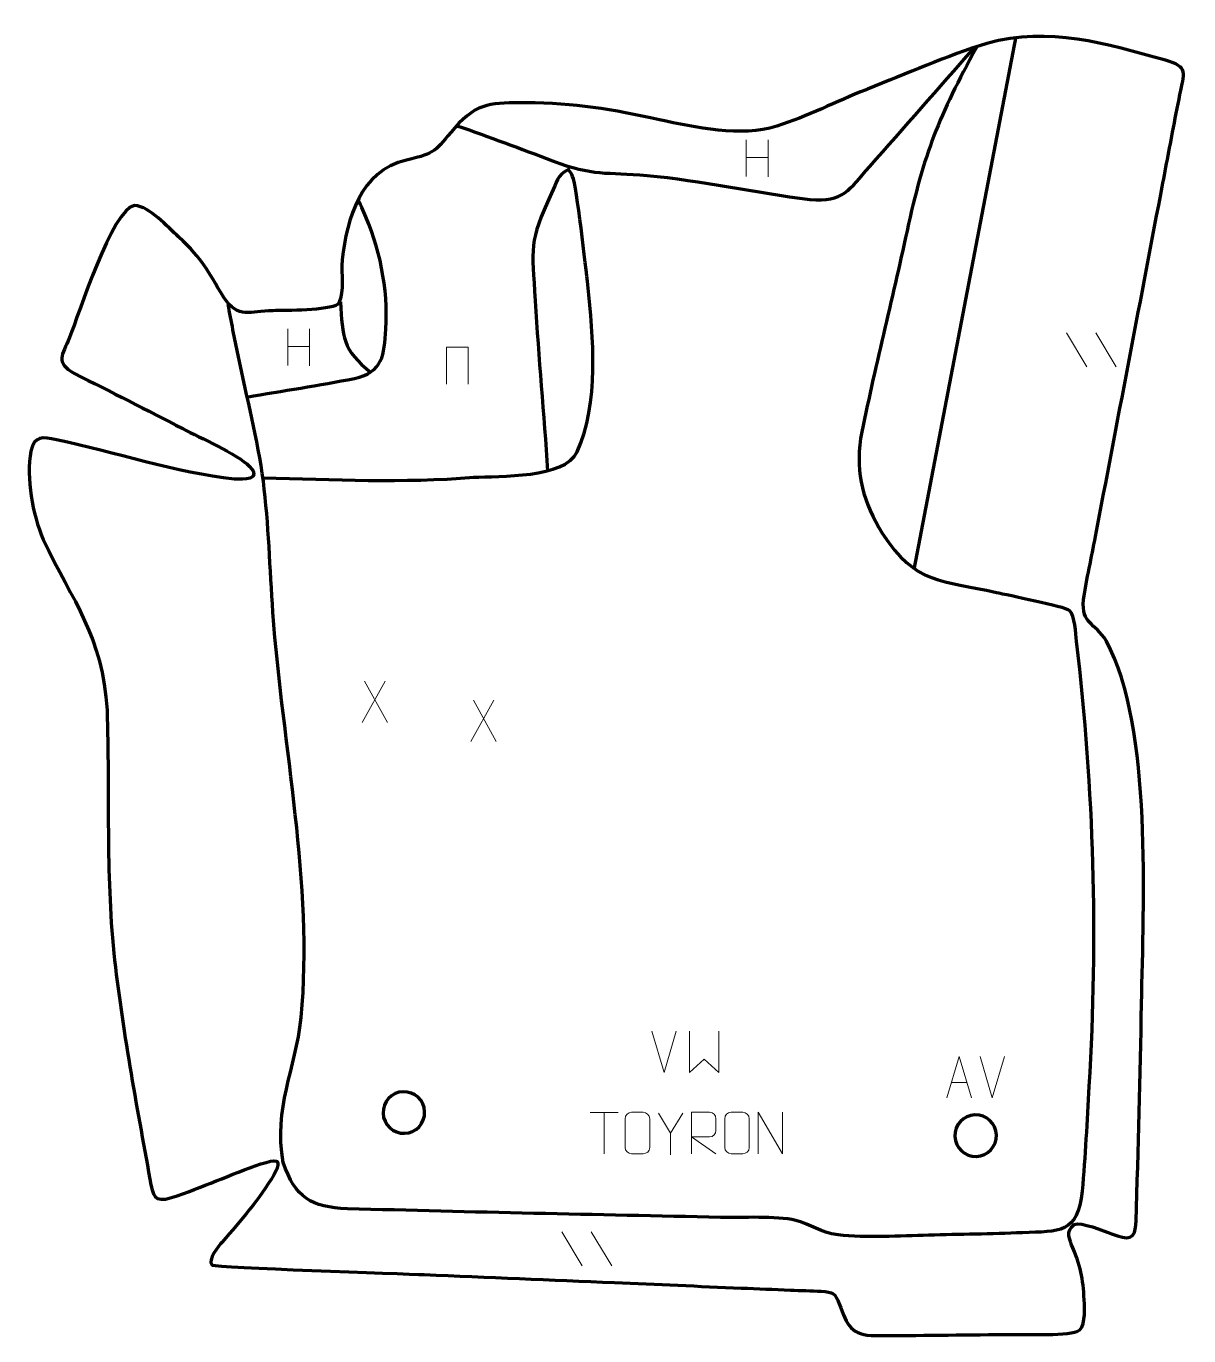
# Model space of a CAD drawing. Header units: millimetres. Extents: x 1159 to 1860, y -55 to 734.
import ezdxf

# ---------------------------------------------------------------- set-up
doc = ezdxf.new("R2010")
doc.units = ezdxf.units.MM
doc.header["$MEASUREMENT"] = 0
doc.layers.add('layer 2', color=7, linetype='Continuous')
doc.layers.add('layer 3', color=7, linetype='Continuous')

msp = doc.modelspace()

# ---------------------------------------------------------------- linework, layer by layer
at = {"layer": 'layer 2', "color": 142, "lineweight": 158}
for points in [[(1755.6545, 727.4678), (1755.6545, 727.4678), (1694.2221, 406.4456), (1694.2221, 406.4456)], [(1348.7708, 567.6754), (1350.0474, 546.1297), (1349.7056, 539.2324), (1367.2952, 524.8294)]]:
    msp.add_open_spline(points, degree=3, dxfattribs=at)
for points, knots in [([(1732.1448, 721.148), (1709.3823, 680.0642), (1700.0258, 656.3818), (1690.1123, 610.3427), (1690.1123, 610.3427), (1681.087, 568.7171), (1670.3904, 527.1347), (1662.1339, 485.4118), (1662.1339, 485.4118), (1658.9506, 463.6694), (1663.9213, 446.8756), (1675.1386, 428.2778), (1675.1386, 428.2778), (1695.3564, 397.2609), (1710.9687, 400.0112), (1743.9493, 392.6278), (1743.9493, 392.6278), (1750.6343, 391.1445), (1784.6891, 384.4612), (1788.0332, 381.8057), (1788.0332, 381.8057), (1791.013, 378.6904), (1791.5193, 367.93), (1792.0679, 363.323), (1792.0679, 363.323), (1802.6789, 272.5795), (1805.1047, 186.2889), (1799.6945, 95.0928), (1799.6945, 95.0928), (1798.4585, 74.1985), (1797.5369, 52.8894), (1795.6197, 32.077), (1795.6197, 32.077), (1792.9953, 6.3227), (1781.9326, 7.8296), (1759.6463, 6.9418), (1759.6463, 6.9418), (1740.8743, 6.1941), (1721.8757, 5.9684), (1703.0651, 5.4748), (1703.0651, 5.4748), (1686.0662, 5.0435), (1665.3327, 3.7223), (1648.7039, 5.6395), (1648.7039, 5.6395), (1637.0358, 7.3315), (1632.8602, 11.9055), (1623.068, 14.386), (1623.068, 14.386), (1611.1687, 17.2192), (1590.768, 15.8965), (1577.7654, 16.185), (1577.7654, 16.185), (1502.8314, 17.8583), (1427.8571, 19.2998), (1352.9373, 21.4435), (1352.9373, 21.4435), (1331.1231, 22.1892), (1321.5774, 28.1039), (1314.288, 49.1703), (1314.288, 49.1703), (1308.3757, 82.5632), (1321.6024, 104.6155), (1325.1243, 136.5423), (1325.1243, 136.5423), (1332.5663, 217.5995), (1313.8502, 299.8465), (1308.0724, 380.7564), (1308.0724, 380.7564), (1306.2682, 406.7053), (1305.5046, 433.8723), (1302.3115, 459.5808), (1302.3115, 459.5808), (1298.994, 484.7359), (1292.211, 510.4598), (1287.0897, 535.4395), (1287.0897, 535.4395), (1284.9905, 545.678), (1282.9678, 555.9231), (1281.0562, 566.1983)], [0, 0, 0, 0, 0.04761905, 0.04761905, 0.04761905, 0.04761905, 0.0952381, 0.0952381, 0.0952381, 0.0952381, 0.14285714, 0.14285714, 0.14285714, 0.14285714, 0.19047619, 0.19047619, 0.19047619, 0.19047619, 0.23809524, 0.23809524, 0.23809524, 0.23809524, 0.28571429, 0.28571429, 0.28571429, 0.28571429, 0.33333333, 0.33333333, 0.33333333, 0.33333333, 0.38095238, 0.38095238, 0.38095238, 0.38095238, 0.42857143, 0.42857143, 0.42857143, 0.42857143, 0.47619048, 0.47619048, 0.47619048, 0.47619048, 0.52380952, 0.52380952, 0.52380952, 0.52380952, 0.57142857, 0.57142857, 0.57142857, 0.57142857, 0.61904762, 0.61904762, 0.61904762, 0.61904762, 0.66666667, 0.66666667, 0.66666667, 0.66666667, 0.71428571, 0.71428571, 0.71428571, 0.71428571, 0.76190476, 0.76190476, 0.76190476, 0.76190476, 0.80952381, 0.80952381, 0.80952381, 0.80952381, 0.85714286, 0.85714286, 0.85714286, 0.85714286, 0.9047619, 0.9047619, 0.9047619, 0.9047619, 1, 1, 1, 1]), ([(1418.9587, 673.693), (1438.4095, 666.943), (1457.2637, 660.0807), (1476.4297, 652.5423), (1476.4297, 652.5423), (1501.1366, 643.3472), (1509.0034, 645.917), (1533.4867, 643.7417), (1533.4867, 643.7417), (1566.235, 640.832), (1598.8628, 633.2592), (1631.6233, 629.3226), (1631.6233, 629.3226), (1651.9952, 627.5431), (1655.0938, 635.2023), (1667.6233, 649.1844), (1667.6233, 649.1844), (1688.5707, 672.5609), (1709.2002, 696.2268), (1729.8996, 719.8231), (1729.8996, 719.8231), (1729.8996, 719.8231), (1730.5265, 720.5377), (1730.5265, 720.5377)], [0, 0, 0, 0, 0.14285714, 0.14285714, 0.14285714, 0.14285714, 0.28571429, 0.28571429, 0.28571429, 0.28571429, 0.42857143, 0.42857143, 0.42857143, 0.42857143, 0.57142857, 0.57142857, 0.57142857, 0.57142857, 0.71428571, 0.71428571, 0.71428571, 0.71428571, 1, 1, 1, 1]), ([(1301.8963, 461.5818), (1344.9413, 460.7354), (1385.9615, 458.4128), (1429.0985, 462.0308), (1429.0985, 462.0308), (1444.2611, 462.7471), (1484.0449, 461.335), (1491.3431, 477.2232), (1491.3431, 477.2232), (1504.6783, 506.254), (1501.1161, 546.7145), (1497.7833, 577.7991), (1497.7833, 577.7991), (1496.669, 587.6866), (1491.1682, 637.4265), (1488.6323, 643.2345), (1488.6323, 643.2345), (1487.9453, 644.8077), (1487.0832, 645.9626), (1486.061, 647.3225), (1486.061, 647.3225), (1479.1251, 643.9309), (1479.0948, 639.6678), (1475.9405, 633.0188), (1475.9405, 633.0188), (1461.946, 603.3526), (1464.2223, 600.4763), (1466.0677, 568.2848), (1466.0677, 568.2848), (1468.0603, 534.051), (1471.4352, 499.933), (1473.4811, 465.7088)], [0, 0, 0, 0, 0.11111111, 0.11111111, 0.11111111, 0.11111111, 0.22222222, 0.22222222, 0.22222222, 0.22222222, 0.33333333, 0.33333333, 0.33333333, 0.33333333, 0.44444444, 0.44444444, 0.44444444, 0.44444444, 0.55555556, 0.55555556, 0.55555556, 0.55555556, 0.66666667, 0.66666667, 0.66666667, 0.66666667, 0.77777778, 0.77777778, 0.77777778, 0.77777778, 1, 1, 1, 1]), ([(1292.3687, 510.3143), (1313.9442, 514.0511), (1335.8145, 517.1862), (1357.2505, 521.5683), (1357.2505, 521.5683), (1374.4591, 525.3986), (1375.1253, 535.6125), (1376.0857, 551.1701), (1376.0857, 551.1701), (1377.6078, 575.8256), (1372.4069, 600.6345), (1362.2406, 623.0479), (1362.2406, 623.0479), (1361.3199, 625.0776), (1360.4003, 627.1053), (1359.4938, 629.1415)], [0, 0, 0, 0, 0.2, 0.2, 0.2, 0.2, 0.4, 0.4, 0.4, 0.4, 0.6, 0.6, 0.6, 0.6, 1, 1, 1, 1])]:
    msp.add_open_spline(points, degree=3, knots=knots, dxfattribs=at)
at = {"layer": 'layer 2', "color": 142, "lineweight": 200}
for points in [[(1387.4092, 66.8456), (1380.4931, 66.5953), (1374.6837, 71.9991), (1374.4334, 78.9151), (1374.4334, 78.9151), (1374.1832, 85.8311), (1379.5869, 91.6406), (1386.5029, 91.8908), (1386.5029, 91.8908), (1393.419, 92.1411), (1399.2284, 86.7373), (1399.4787, 79.8213), (1399.4787, 79.8213), (1399.7289, 72.9053), (1394.3253, 67.0958), (1387.4092, 66.8456)], [(1731.8821, 52.9456), (1724.966, 52.6953), (1719.1566, 58.099), (1718.9063, 65.0151), (1718.9063, 65.0151), (1718.6561, 71.9311), (1724.0598, 77.7406), (1730.9759, 77.9908), (1730.9759, 77.9908), (1737.8919, 78.2411), (1743.7013, 72.8373), (1743.9516, 65.9213), (1743.9516, 65.9213), (1744.2019, 59.0053), (1738.7982, 53.1958), (1731.8821, 52.9456)]]:
    msp.add_open_spline(points, degree=3, knots=[0, 0, 0, 0, 0.2, 0.2, 0.2, 0.2, 0.4, 0.4, 0.4, 0.4, 0.6, 0.6, 0.6, 0.6, 1, 1, 1, 1], dxfattribs=at)
at = {"layer": 'layer 3', "color": 242, "lineweight": 158}
msp.add_open_spline([(1666.3144, 695.7559), (1689.8132, 705.0596), (1714.1974, 715.854), (1738.262, 723.2811), (1738.262, 723.2811), (1776.1256, 733.6787), (1809.455, 723.1836), (1845.8948, 713.1477), (1845.8948, 713.1477), (1859.8846, 709.2946), (1857.0765, 705.3387), (1854.5424, 692.5985), (1854.5424, 692.5985), (1853.0321, 685.005), (1851.5552, 677.4008), (1850.1013, 669.7963), (1850.1013, 669.7963), (1848.9107, 663.5515), (1847.72, 657.3067), (1846.5295, 651.062), (1846.5295, 651.062), (1845.3389, 644.8173), (1844.1482, 638.5725), (1842.9577, 632.3277), (1842.9577, 632.3277), (1829.861, 563.6354), (1816.7641, 494.9431), (1803.6674, 426.2508), (1803.6674, 426.2508), (1801.2759, 413.7619), (1798.3817, 400.8054), (1796.3534, 388.3257), (1796.3534, 388.3257), (1795.4781, 372.8026), (1802.7157, 375.2346), (1810.2735, 363.3094), (1810.2735, 363.3094), (1838.1708, 311.0068), (1832.4572, 204.8489), (1831.4268, 144.8238), (1831.4268, 144.8238), (1830.6396, 101.2299), (1829.3211, 57.5228), (1828.2337, 13.9199), (1828.2337, 13.9199), (1827.5446, 2.0318), (1823.7144, 2.5278), (1813.2878, 6.2607), (1813.2878, 6.2607), (1808.8344, 7.9285), (1794.8483, 13.8864), (1790.8004, 11.8405), (1790.8004, 11.8405), (1785.5246, 7.995), (1787.935, 2.9516), (1790.0467, -2.1369), (1790.0467, -2.1369), (1795.2473, -14.7694), (1796.3965, -22.225), (1796.943, -35.8749), (1796.943, -35.8749), (1797.1149, -40.1704), (1797.5686, -50.7881), (1792.4949, -52.575), (1792.4949, -52.575), (1785.2809, -55.1159), (1758.0114, -54.3019), (1748.8036, -54.2994), (1748.8036, -54.2994), (1722.9485, -54.5141), (1697.095, -54.9362), (1671.2385, -54.9615), (1671.2385, -54.9615), (1656.088, -54.8154), (1654.1955, -49.0091), (1649.2457, -35.9019), (1649.2457, -35.9019), (1646.7333, -29.2487), (1645.6445, -28.8385), (1638.3609, -28.2867), (1638.3609, -28.2867), (1632.4958, -27.8424), (1625.8297, -27.8238), (1619.8401, -27.5715), (1619.8401, -27.5715), (1609.9732, -27.1558), (1600.1063, -26.7394), (1590.2394, -26.3234), (1590.2394, -26.3234), (1564.7764, -25.2502), (1539.3134, -24.177), (1513.8503, -23.1037), (1513.8503, -23.1037), (1475.6558, -21.4938), (1437.4612, -19.8839), (1399.2667, -18.274), (1399.2667, -18.274), (1386.2637, -17.7406), (1273.9471, -13.9602), (1271.468, -12.5126), (1271.468, -12.5126), (1268.2564, -9.1599), (1275.404, -1.1647), (1277.5716, 1.3854), (1277.5716, 1.3854), (1288.7535, 14.4099), (1299.8846, 26.9102), (1308.648, 41.8062), (1308.648, 41.8062), (1314.457, 52.1789), (1309.5095, 51.2492), (1300.8483, 48.3926), (1300.8483, 48.3926), (1282.6502, 42.2774), (1265.2239, 34.029), (1247.0095, 28.146), (1247.0095, 28.146), (1236.1942, 24.8416), (1235.7778, 29.3135), (1233.96, 39.1731), (1233.96, 39.1731), (1225.8175, 83.8589), (1217.1947, 130.2156), (1212.2, 175.304), (1212.2, 175.304), (1207.3127, 224.3986), (1209.7031, 272.5836), (1208.1202, 321.6303), (1208.1202, 321.6303), (1205.5072, 366.1713), (1187.6209, 386.6885), (1169.6014, 424.5753), (1169.6014, 424.5753), (1163.1867, 439.7096), (1159.4031, 461.4703), (1162.1996, 477.7428), (1162.1996, 477.7428), (1164.5828, 487.4091), (1169.2955, 486.2024), (1177.6636, 484.5716), (1177.6636, 484.5716), (1212.6764, 477.3585), (1249.7665, 464.39), (1284.9809, 460.9082), (1284.9809, 460.9082), (1290.2978, 460.3825), (1301.7741, 460.5492), (1294.0339, 468.5515), (1294.0339, 468.5515), (1285.9484, 476.2055), (1264.5712, 485.6502), (1253.7192, 491.2946), (1253.7192, 491.2946), (1232.0255, 502.579), (1210.4706, 513.4745), (1188.6107, 524.4161), (1188.6107, 524.4161), (1176.3813, 531.6426), (1181.1489, 535.0639), (1185.5792, 546.2439), (1185.5792, 546.2439), (1190.8167, 559.8523), (1211.3909, 623.7233), (1224.713, 625.7246), (1224.713, 625.7246), (1233.9948, 624.883), (1244.3836, 612.9653), (1251.273, 606.7129), (1251.273, 606.7129), (1266.4057, 592.4038), (1268.1216, 587.3639), (1278.4968, 570.2631), (1278.4968, 570.2631), (1287.5707, 557.0541), (1294.0101, 562.0158), (1308.0063, 562.3116), (1308.0063, 562.3116), (1316.027, 562.481), (1341.3962, 562.2404), (1347.1716, 566.2197), (1347.1716, 566.2197), (1347.1716, 566.2197), (1347.4924, 566.5048), (1347.4924, 566.5048), (1347.4924, 566.5048), (1351.6023, 574.5881), (1348.7513, 583.9816), (1349.7659, 592.9897), (1349.7659, 592.9897), (1352.8201, 618.2941), (1360.4212, 646.132), (1388.5155, 653.0134), (1388.5155, 653.0134), (1407.2462, 657.6012), (1405.1126, 657.9253), (1417.5735, 672.4948), (1417.5735, 672.4948), (1431.6437, 688.3612), (1440.5659, 687.4943), (1460.5697, 687.4737), (1460.5697, 687.4737), (1489.9872, 687.4436), (1512.4048, 683.5099), (1540.9263, 677.345), (1540.9263, 677.345), (1562.4607, 672.6904), (1590.2126, 666.5571), (1611.6184, 673.4437), (1611.6184, 673.4437), (1629.9978, 679.3566), (1647.4912, 688.2924), (1665.4406, 695.4094), (1665.4406, 695.4094), (1665.4406, 695.4094), (1666.3144, 695.7559), (1666.3144, 695.7559)], degree=3, knots=[0, 0, 0, 0, 0.01818182, 0.01818182, 0.01818182, 0.01818182, 0.03636364, 0.03636364, 0.03636364, 0.03636364, 0.05454545, 0.05454545, 0.05454545, 0.05454545, 0.07272727, 0.07272727, 0.07272727, 0.07272727, 0.09090909, 0.09090909, 0.09090909, 0.09090909, 0.10909091, 0.10909091, 0.10909091, 0.10909091, 0.12727273, 0.12727273, 0.12727273, 0.12727273, 0.14545455, 0.14545455, 0.14545455, 0.14545455, 0.16363636, 0.16363636, 0.16363636, 0.16363636, 0.18181818, 0.18181818, 0.18181818, 0.18181818, 0.2, 0.2, 0.2, 0.2, 0.21818182, 0.21818182, 0.21818182, 0.21818182, 0.23636364, 0.23636364, 0.23636364, 0.23636364, 0.25454545, 0.25454545, 0.25454545, 0.25454545, 0.27272727, 0.27272727, 0.27272727, 0.27272727, 0.29090909, 0.29090909, 0.29090909, 0.29090909, 0.30909091, 0.30909091, 0.30909091, 0.30909091, 0.32727273, 0.32727273, 0.32727273, 0.32727273, 0.34545455, 0.34545455, 0.34545455, 0.34545455, 0.36363636, 0.36363636, 0.36363636, 0.36363636, 0.38181818, 0.38181818, 0.38181818, 0.38181818, 0.4, 0.4, 0.4, 0.4, 0.41818182, 0.41818182, 0.41818182, 0.41818182, 0.43636364, 0.43636364, 0.43636364, 0.43636364, 0.45454545, 0.45454545, 0.45454545, 0.45454545, 0.47272727, 0.47272727, 0.47272727, 0.47272727, 0.49090909, 0.49090909, 0.49090909, 0.49090909, 0.50909091, 0.50909091, 0.50909091, 0.50909091, 0.52727273, 0.52727273, 0.52727273, 0.52727273, 0.54545455, 0.54545455, 0.54545455, 0.54545455, 0.56363636, 0.56363636, 0.56363636, 0.56363636, 0.58181818, 0.58181818, 0.58181818, 0.58181818, 0.6, 0.6, 0.6, 0.6, 0.61818182, 0.61818182, 0.61818182, 0.61818182, 0.63636364, 0.63636364, 0.63636364, 0.63636364, 0.65454545, 0.65454545, 0.65454545, 0.65454545, 0.67272727, 0.67272727, 0.67272727, 0.67272727, 0.69090909, 0.69090909, 0.69090909, 0.69090909, 0.70909091, 0.70909091, 0.70909091, 0.70909091, 0.72727273, 0.72727273, 0.72727273, 0.72727273, 0.74545455, 0.74545455, 0.74545455, 0.74545455, 0.76363636, 0.76363636, 0.76363636, 0.76363636, 0.78181818, 0.78181818, 0.78181818, 0.78181818, 0.8, 0.8, 0.8, 0.8, 0.81818182, 0.81818182, 0.81818182, 0.81818182, 0.83636364, 0.83636364, 0.83636364, 0.83636364, 0.85454545, 0.85454545, 0.85454545, 0.85454545, 0.87272727, 0.87272727, 0.87272727, 0.87272727, 0.89090909, 0.89090909, 0.89090909, 0.89090909, 0.90909091, 0.90909091, 0.90909091, 0.90909091, 0.92727273, 0.92727273, 0.92727273, 0.92727273, 0.94545455, 0.94545455, 0.94545455, 0.94545455, 0.96363636, 0.96363636, 0.96363636, 0.96363636, 1, 1, 1, 1], dxfattribs=at)
at = {"layer": 'layer 3', "color": 250, "lineweight": 9}
for points in [[(1593.2497, 665.2621), (1593.2497, 665.2621), (1593.2497, 643.0694), (1593.2497, 643.0694)], [(1606.3654, 665.2621), (1606.3654, 665.2621), (1606.3654, 642.9118), (1606.3654, 642.9118)], [(1593.2672, 654.6197), (1593.2672, 654.6197), (1606.3654, 654.6197), (1606.3654, 654.6197)], [(1317.0245, 551.4912), (1317.0245, 551.4912), (1317.0245, 529.2985), (1317.0245, 529.2985)], [(1330.1402, 551.4912), (1330.1402, 551.4912), (1330.1402, 529.1409), (1330.1402, 529.1409)], [(1786.0986, 548.9882), (1786.0986, 548.9882), (1798.4629, 528.4439), (1798.4629, 528.4439)], [(1803.8285, 548.9882), (1803.8285, 548.9882), (1816.1928, 528.4439), (1816.1928, 528.4439)], [(1317.042, 540.8488), (1317.042, 540.8488), (1330.1402, 540.8488), (1330.1402, 540.8488)], [(1375.5907, 339.1602), (1375.5907, 339.1602), (1361.8501, 314.2644), (1361.8501, 314.2644)], [(1363.3047, 339.1602), (1363.3047, 339.1602), (1377.0453, 314.2067), (1377.0453, 314.2067)], [(1441.1184, 327.7298), (1441.1184, 327.7298), (1427.3778, 302.834), (1427.3778, 302.834)], [(1428.8324, 327.7298), (1428.8324, 327.7298), (1442.573, 302.7763), (1442.573, 302.7763)], [(1543.7668, 103.4513), (1543.7668, 103.4513), (1536.445, 128.4049), (1536.445, 128.4049)], [(1551.0887, 128.4049), (1551.0887, 128.4049), (1543.7669, 103.4513), (1543.7669, 103.4513)], [(1741.467, 88.2435), (1741.467, 88.2435), (1734.1452, 113.1971), (1734.1452, 113.1971)], [(1748.7889, 113.1971), (1748.7889, 113.1971), (1741.4671, 88.2435), (1741.4671, 88.2435)], [(1716.8301, 97.5002), (1716.8301, 97.5002), (1726.3258, 97.5002), (1726.3258, 97.5002)], [(1499.1784, 79.4748), (1499.1784, 79.4748), (1516.1656, 79.4748), (1516.1656, 79.4748)], [(1507.6722, 54.5448), (1507.6722, 54.5448), (1507.6722, 79.4983), (1507.6722, 79.4983)], [(1547.672, 67.0215), (1547.672, 67.0215), (1540.3511, 78.9202), (1540.3511, 78.9202)], [(1482.0859, 7.5677), (1482.0859, 7.5677), (1494.4502, -12.9766), (1494.4502, -12.9766)], [(1499.8158, 7.5677), (1499.8158, 7.5677), (1512.1801, -12.9766), (1512.1801, -12.9766)]]:
    msp.add_open_spline(points, degree=3, dxfattribs=at)
for points, knots in [([(1412.6018, 517.9694), (1412.6018, 517.9694), (1412.6018, 540.3197), (1412.6018, 540.3197), (1412.6018, 540.3197), (1412.6018, 540.3197), (1425.7201, 540.3197), (1425.7201, 540.3197), (1425.7201, 540.3197), (1425.7201, 540.3197), (1425.7201, 517.9694), (1425.7201, 517.9694)], [0, 0, 0, 0, 0.25, 0.25, 0.25, 0.25, 0.5, 0.5, 0.5, 0.5, 1, 1, 1, 1]), ([(1559.0621, 128.4072), (1559.0621, 128.4072), (1559.0621, 103.4492), (1559.0621, 103.4492), (1559.0621, 103.4492), (1559.0621, 103.4492), (1567.9048, 111.5139), (1567.9048, 111.5139), (1567.9048, 111.5139), (1567.9048, 111.5139), (1576.7472, 103.4498), (1576.7472, 103.4498), (1576.7472, 103.4498), (1576.7472, 103.4498), (1576.7472, 128.4072), (1576.7472, 128.4072)], [0, 0, 0, 0, 0.2, 0.2, 0.2, 0.2, 0.4, 0.4, 0.4, 0.4, 0.6, 0.6, 0.6, 0.6, 1, 1, 1, 1]), ([(1714.1075, 88.2508), (1714.1075, 88.2508), (1721.4785, 113.2043), (1721.4785, 113.2043), (1721.4785, 113.2043), (1721.4785, 113.2043), (1729.0484, 88.2508), (1729.0484, 88.2508)], [0, 0, 0, 0, 0.33333333, 0.33333333, 0.33333333, 0.33333333, 1, 1, 1, 1]), ([(1524.1524, 79.498), (1526.4781, 79.498), (1528.8042, 79.498), (1531.1303, 79.498), (1531.1303, 79.498), (1533.0769, 79.5336), (1535.0683, 78.042), (1535.095, 75.6044), (1535.095, 75.6044), (1535.0946, 69.8575), (1535.0946, 64.1102), (1535.095, 58.3625), (1535.095, 58.3625), (1534.9552, 56.0391), (1533.278, 54.5595), (1531.1303, 54.5487), (1531.1303, 54.5487), (1528.7984, 54.5491), (1526.4665, 54.5491), (1524.135, 54.5487), (1524.135, 54.5487), (1522.21, 54.4433), (1520.2379, 56.3278), (1520.2491, 58.3451), (1520.2491, 58.3451), (1520.2494, 64.1152), (1520.2494, 69.8849), (1520.2491, 75.6542), (1520.2491, 75.6542), (1520.2533, 77.7923), (1522, 79.5115), (1524.1524, 79.498)], [0, 0, 0, 0, 0.11111111, 0.11111111, 0.11111111, 0.11111111, 0.22222222, 0.22222222, 0.22222222, 0.22222222, 0.33333333, 0.33333333, 0.33333333, 0.33333333, 0.44444444, 0.44444444, 0.44444444, 0.44444444, 0.55555556, 0.55555556, 0.55555556, 0.55555556, 0.66666667, 0.66666667, 0.66666667, 0.66666667, 0.77777778, 0.77777778, 0.77777778, 0.77777778, 1, 1, 1, 1]), ([(1554.9944, 78.9202), (1554.9944, 78.9202), (1547.672, 67.0215), (1547.672, 67.0215), (1547.672, 67.0215), (1547.672, 67.0215), (1547.6727, 53.9666), (1547.6727, 53.9666)], [0, 0, 0, 0, 0.33333333, 0.33333333, 0.33333333, 0.33333333, 1, 1, 1, 1]), ([(1560.3399, 54.5448), (1560.3399, 54.5448), (1560.3399, 79.4983), (1560.3399, 79.4983), (1560.3399, 79.4983), (1563.9347, 79.4983), (1567.5302, 79.4983), (1571.1254, 79.4983), (1571.1254, 79.4983), (1573.4507, 79.4606), (1575.008, 77.9706), (1575.0039, 75.6042), (1575.0039, 75.6042), (1575.0035, 73.5687), (1575.0035, 70.5093), (1575.0039, 68.4733), (1575.0039, 68.4733), (1574.9974, 66.5978), (1573.1851, 64.656), (1571.1756, 64.6369), (1571.1756, 64.6369), (1571.1756, 64.6369), (1560.3399, 64.6369), (1560.3399, 64.6369), (1560.3399, 64.6369), (1560.3399, 64.6369), (1574.9946, 54.5448), (1574.9946, 54.5448)], [0, 0, 0, 0, 0.125, 0.125, 0.125, 0.125, 0.25, 0.25, 0.25, 0.25, 0.375, 0.375, 0.375, 0.375, 0.5, 0.5, 0.5, 0.5, 0.625, 0.625, 0.625, 0.625, 0.75, 0.75, 0.75, 0.75, 1, 1, 1, 1]), ([(1584.1523, 79.498), (1586.478, 79.498), (1588.8041, 79.498), (1591.1302, 79.498), (1591.1302, 79.498), (1593.0768, 79.5336), (1595.0682, 78.042), (1595.0949, 75.6044), (1595.0949, 75.6044), (1595.0945, 69.8575), (1595.0945, 64.1102), (1595.0949, 58.3625), (1595.0949, 58.3625), (1594.9551, 56.0391), (1593.2779, 54.5595), (1591.1302, 54.5487), (1591.1302, 54.5487), (1588.7983, 54.5491), (1586.4664, 54.5491), (1584.1349, 54.5487), (1584.1349, 54.5487), (1582.2099, 54.4433), (1580.2378, 56.3278), (1580.249, 58.3451), (1580.249, 58.3451), (1580.2493, 64.1152), (1580.2493, 69.8849), (1580.249, 75.6542), (1580.249, 75.6542), (1580.2532, 77.7923), (1581.9999, 79.5115), (1584.1523, 79.498)], [0, 0, 0, 0, 0.11111111, 0.11111111, 0.11111111, 0.11111111, 0.22222222, 0.22222222, 0.22222222, 0.22222222, 0.33333333, 0.33333333, 0.33333333, 0.33333333, 0.44444444, 0.44444444, 0.44444444, 0.44444444, 0.55555556, 0.55555556, 0.55555556, 0.55555556, 0.66666667, 0.66666667, 0.66666667, 0.66666667, 0.77777778, 0.77777778, 0.77777778, 0.77777778, 1, 1, 1, 1]), ([(1600.3445, 54.5448), (1600.3445, 54.5448), (1600.3445, 79.4983), (1600.3445, 79.4983), (1600.3445, 79.4983), (1600.3445, 79.4983), (1614.9993, 54.5448), (1614.9993, 54.5448), (1614.9993, 54.5448), (1614.9993, 54.5448), (1614.9993, 79.4983), (1614.9993, 79.4983)], [0, 0, 0, 0, 0.25, 0.25, 0.25, 0.25, 0.5, 0.5, 0.5, 0.5, 1, 1, 1, 1])]:
    msp.add_open_spline(points, degree=3, knots=knots, dxfattribs=at)

doc.saveas('drawing.dxf')
